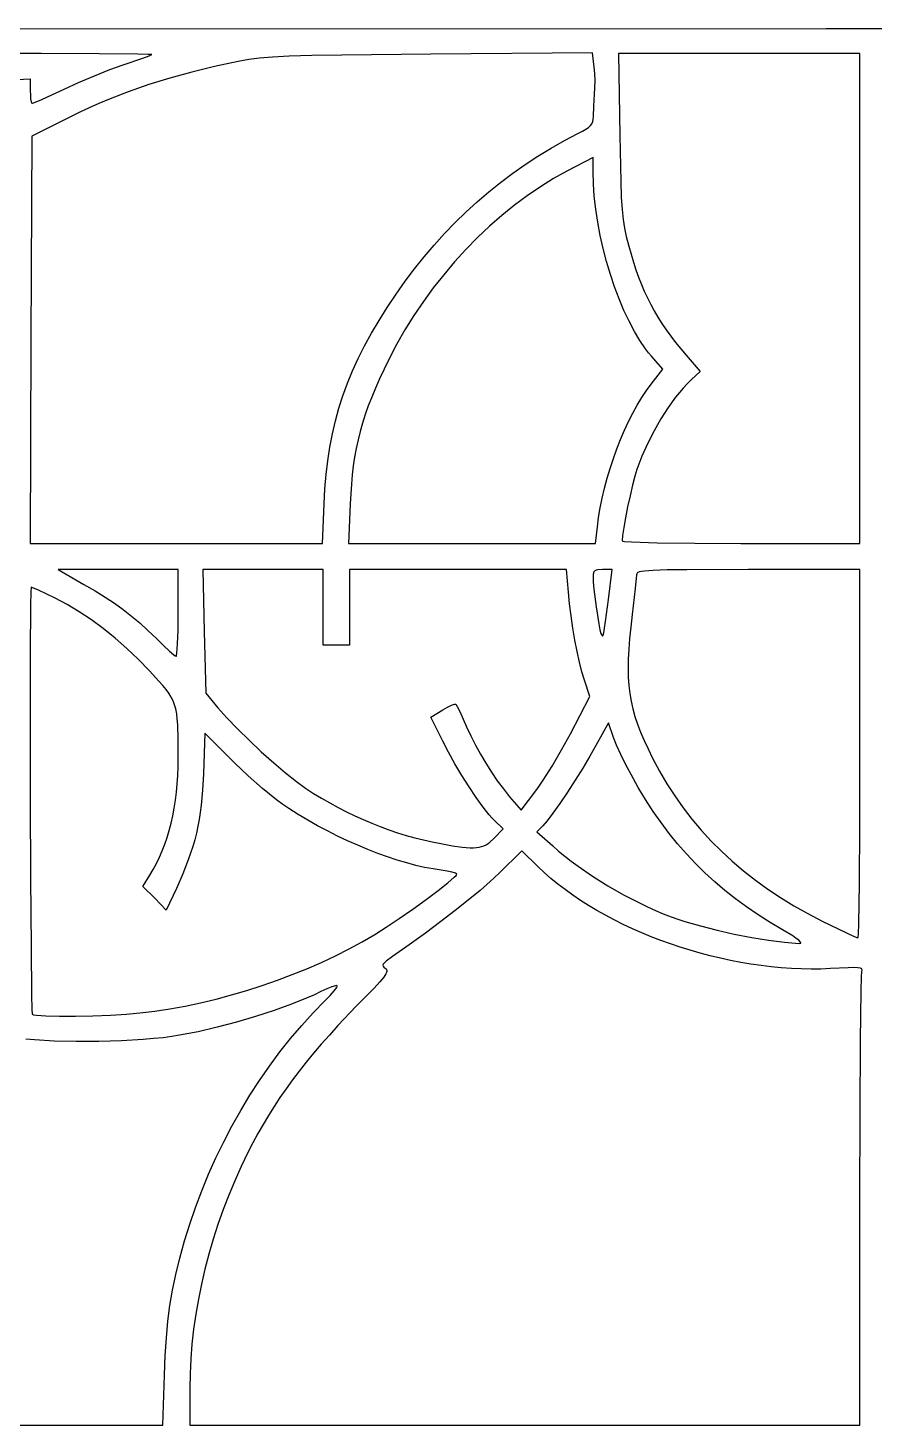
# Model space of a CAD drawing. Extents: x 0 to 2298, y -1775 to 396.
# Drawn here: x 584 to 1231, y -702 to 367 of the extents above; entities that cross this region are included whole.
import ezdxf

# ---------------------------------------------------------------- set-up
doc = ezdxf.new("R2010")
doc.units = 0

msp = doc.modelspace()

# ---------------------------------------------------------------- linework, layer by layer
at = {"layer": 'Layer 1'}
for p, q in [((116.301836, 366.11), (1193.981836, 366.331836)), ((1193.981836, 366.331836), (2271.441836, 366.775508)), ((593.888216, 347.180882), (539.7813, 347.257138)), ((638.054227, 346.979843), (593.888216, 347.180882)), ((667.745524, 346.695616), (638.054227, 346.979843)), ((656.4665, 338.605534), (671.606825, 343.735491)), ((675.74634, 346.535304), (667.745524, 346.695616)), ((671.606825, 343.735491), (676.431762, 345.499781)), ((678.4283, 346.369794), (675.74634, 346.535304)), ((676.431762, 345.499781), (678.4283, 346.369794)), ((752.538854, 342.521063), (744.535588, 341.045334)), ((760.812588, 343.658839), (752.538854, 342.521063)), ((770.708572, 344.515854), (760.812588, 343.658839)), ((783.578588, 345.1493), (770.708572, 344.515854)), ((800.774416, 345.616369), (783.578588, 345.1493)), ((823.647838, 345.974253), (800.774416, 345.616369)), ((891.834588, 346.591234), (823.647838, 345.974253)), ((1015.397588, 347.700414), (891.834588, 346.591234)), ((1016.728608, 336.830414), (1015.397588, 347.700414)), ((1127.6477, 347.257114), (1035.3639, 347.257114)), ((1035.3639, 347.257114), (1036.251244, 284.477514)), ((1219.9315, 347.257114), (1127.6477, 347.257114)), ((1219.9315, 159.806114), (1219.9315, 347.257114)), ((634.53283, 330.20351), (646.404524, 334.914054)), ((646.404524, 334.914054), (656.46688, 338.60552)), ((656.46688, 338.60552), (656.4665, 338.605534)), ((709.090343, 332.99338), (692.306206, 328.391582)), ((726.488005, 337.205232), (709.090343, 332.99338)), ((744.535588, 341.045334), (726.488005, 337.205232)), ((1017.137618, 331.953511), (1016.728608, 336.830414)), ((1017.338657, 326.431889), (1017.137618, 331.953511)), ((556.197, 326.40459), (585.4794, 327.73561)), ((585.4794, 327.73561), (585.4794, 318.86217)), ((611.43418, 319.97132), (622.369986, 325.035421)), ((622.369986, 325.035421), (634.53283, 330.20351)), ((676.0992, 323.381641), (660.432931, 317.945363)), ((692.306206, 328.391582), (676.0992, 323.381641)), ((1016.950444, 316.199714), (1017.29013, 320.951855)), ((1017.29013, 320.951855), (1017.338657, 326.431889)), ((585.4794, 318.86217), (585.559122, 315.46877)), ((585.559122, 315.46877), (585.784424, 312.512111)), ((585.784424, 312.512111), (586.134509, 310.345744)), ((586.134509, 310.345744), (586.349846, 309.669405)), ((588.817337, 309.801553), (594.269644, 311.985247)), ((594.269644, 311.985247), (602.09282, 315.499953)), ((602.09282, 315.499953), (611.43418, 319.97132)), ((645.271002, 312.064549), (637.867792, 308.951756)), ((660.432931, 317.945363), (645.271002, 312.064549)), ((1016.340395, 306.993505), (1016.950444, 316.199714)), ((586.349846, 309.669405), (586.58858, 309.32322)), ((586.58858, 309.32322), (587.246722, 309.325819)), ((587.246722, 309.325819), (588.817337, 309.801553)), ((623.394135, 302.370023), (616.314588, 298.896534)), ((630.577019, 305.721005), (623.394135, 302.370023)), ((637.867792, 308.951756), (630.577019, 305.721005)), ((1016.0631, 299.118314), (1016.340395, 306.993505)), ((616.314588, 298.896534), (586.588588, 284.033534)), ((1007.731707, 287.793437), (1010.416711, 289.322893)), ((1010.416711, 289.322893), (1012.4518, 290.717166)), ((1012.4518, 290.717166), (1013.927962, 292.075043)), ((1013.927962, 292.075043), (1014.936186, 293.49531)), ((1014.936186, 293.49531), (1015.567458, 295.076754)), ((1015.567458, 295.076754), (1015.912767, 296.918159)), ((1015.912767, 296.918159), (1016.0631, 299.118314)), ((586.588588, 284.033534), (585.92308, 128.082534)), ((983.698517, 274.771441), (993.892001, 280.55297)), ((993.892001, 280.55297), (1004.3058, 286.030014)), ((1004.3058, 286.030014), (1007.731707, 287.793437)), ((1036.251244, 284.477514), (1037.013806, 249.37198)), ((963.980294, 262.304028), (973.727298, 268.687702)), ((973.727298, 268.687702), (983.698517, 274.771441)), ((1015.84204, 267.618334), (995.87684, 257.192034)), ((1015.84204, 256.970234), (1015.84204, 267.618334)), ((954.459454, 255.622694), (963.980294, 262.304028)), ((995.87684, 257.192034), (985.651366, 251.492914)), ((1016.079582, 247.64031), (1015.84204, 256.970234)), ((936.10407, 241.376143), (945.16673, 248.645974)), ((945.16673, 248.645974), (954.459454, 255.622694)), ((985.651366, 251.492914), (975.538974, 245.228046)), ((1016.775309, 238.005263), (1016.079582, 247.64031)), ((1037.013806, 249.37198), (1037.452279, 237.34084)), ((927.273425, 233.815476), (936.10407, 241.376143)), ((965.56436, 238.424403), (955.752223, 231.108953)), ((975.538974, 245.228046), (965.56436, 238.424403)), ((1017.903876, 228.144707), (1016.775309, 238.005263)), ((1037.452279, 237.34084), (1038.025934, 227.909339)), ((910.31598, 217.830734), (918.676745, 225.966248)), ((918.676745, 225.966248), (927.273425, 233.815476)), ((955.752223, 231.108953), (946.127261, 223.308668)), ((1019.439935, 218.138256), (1017.903876, 228.144707)), ((1038.025934, 227.909339), (1038.80756, 220.266391)), ((902.193079, 209.411207), (910.31598, 217.830734)), ((936.714171, 215.050518), (927.537652, 206.361475)), ((946.127261, 223.308668), (936.714171, 215.050518)), ((1021.358142, 208.065522), (1019.439935, 218.138256)), ((1038.80756, 220.266391), (1039.869947, 213.600911)), ((894.309994, 200.709944), (902.193079, 209.411207)), ((927.537652, 206.361475), (918.622402, 197.268509)), ((1023.633148, 198.006119), (1021.358142, 208.065522)), ((1039.869947, 213.600911), (1041.285885, 207.101814)), ((1041.285885, 207.101814), (1043.128164, 199.958014)), ((886.668673, 191.729218), (894.309994, 200.709944)), ((918.622402, 197.268509), (909.993119, 187.79859)), ((1026.239609, 188.03966), (1023.633148, 198.006119)), ((1043.128164, 199.958014), (1046.744264, 187.529571)), ((872.119126, 172.938478), (879.271067, 182.471304)), ((879.271067, 182.471304), (886.668673, 191.729218)), ((909.993119, 187.79859), (901.674501, 177.97869)), ((1029.152177, 178.245759), (1026.239609, 188.03966)), ((1046.744264, 187.529571), (1048.664424, 181.689534)), ((865.2148, 163.133014), (872.119126, 172.938478)), ((901.674501, 177.97869), (893.691246, 167.835779)), ((1032.345507, 168.704029), (1029.152177, 178.245759)), ((1048.664424, 181.689534), (1050.677521, 176.065592)), ((1050.677521, 176.065592), (1052.797204, 170.632723)), ((858.44555, 152.943131), (865.2148, 163.133014)), ((893.691246, 167.835779), (886.068051, 157.396828)), ((1035.794252, 159.494084), (1032.345507, 168.704029)), ((1052.797204, 170.632723), (1055.03712, 165.365906)), ((1055.03712, 165.365906), (1057.410917, 160.240118)), ((852.187131, 142.975513), (858.44555, 152.943131)), ((886.068051, 157.396828), (878.829615, 146.688807)), ((1039.473065, 150.695536), (1035.794252, 159.494084)), ((1043.356601, 142.388), (1039.473065, 150.695536)), ((1057.410917, 160.240118), (1059.932243, 155.230339)), ((1059.932243, 155.230339), (1062.614746, 150.311546)), ((1062.614746, 150.311546), (1065.472075, 145.458719)), ((1219.931544, 159.805254), (1219.9315, 159.806114)), ((1219.931544, -27.645746), (1219.931544, 159.805254)), ((846.425244, 133.187264), (852.187131, 142.975513)), ((878.829615, 146.688807), (872.000636, 135.738687)), ((1047.419513, 134.651088), (1043.356601, 142.388)), ((1065.472075, 145.458719), (1068.517877, 140.646835)), ((1068.517877, 140.646835), (1071.7658, 135.850873)), ((841.145592, 123.535492), (846.425244, 133.187264)), ((872.000636, 135.738687), (865.605812, 124.573439)), ((1051.636454, 127.564414), (1047.419513, 134.651088)), ((1071.7658, 135.850873), (1075.229492, 131.045812)), ((1075.229492, 131.045812), (1078.922602, 126.206629)), ((585.92308, 128.082534), (585.479408, -27.646466)), ((836.333876, 113.977302), (841.145592, 123.535492)), ((865.605812, 124.573439), (859.66984, 113.220034)), ((1055.982078, 121.207592), (1051.636454, 127.564414)), ((1058.195226, 118.327754), (1055.982078, 121.207592)), ((1060.43104, 115.660234), (1058.195226, 118.327754)), ((1078.922602, 126.206629), (1087.051664, 116.325814)), ((831.975798, 104.469801), (836.333876, 113.977302)), ((859.66984, 113.220034), (852.542507, 98.273408)), ((1069.30448, 105.677614), (1060.43104, 115.660234)), ((1087.051664, 116.325814), (1097.699764, 103.903014)), ((828.057059, 94.970095), (831.975798, 104.469801)), ((852.542507, 98.273408), (849.419153, 91.194427)), ((1060.2092, 94.142114), (1069.30448, 105.677614)), ((1090.822844, 97.469774), (1087.832065, 94.513828)), ((1097.699764, 103.903014), (1090.822844, 97.469774)), ((824.563362, 85.435289), (828.057059, 94.970095)), ((849.419153, 91.194427), (846.574609, 84.322442)), ((1053.077498, 84.011432), (1056.614102, 89.314319)), ((1056.614102, 89.314319), (1060.2092, 94.142114)), ((1081.899904, 87.88053), (1078.975419, 84.232424)), ((1084.854935, 91.312539), (1081.899904, 87.88053)), ((1087.832065, 94.513828), (1084.854935, 91.312539)), ((818.793901, 66.088805), (821.480409, 75.82249)), ((821.480409, 75.82249), (824.563362, 85.435289)), ((843.997826, 77.615535), (841.677757, 71.031787)), ((846.574609, 84.322442), (843.997826, 77.615535)), ((1046.247361, 72.159755), (1049.616285, 78.278295)), ((1049.616285, 78.278295), (1053.077498, 84.011432)), ((1073.251884, 76.346415), (1067.751919, 67.771499)), ((1078.975419, 84.232424), (1073.251884, 76.346415)), ((816.489539, 56.191339), (818.793901, 66.088805)), ((839.603353, 64.52928), (837.763565, 58.066096)), ((841.677757, 71.031787), (839.603353, 64.52928)), ((1039.85397, 58.945839), (1042.987624, 65.700654)), ((1042.987624, 65.700654), (1046.247361, 72.159755)), ((1067.751919, 67.771499), (1062.543114, 58.624661)), ((814.553027, 46.087198), (816.489539, 56.191339)), ((837.763565, 58.066096), (836.147345, 51.600317)), ((1036.863298, 51.940152), (1039.85397, 58.945839)), ((1062.543114, 58.624661), (1057.693056, 49.022886)), ((812.970065, 35.733489), (814.553027, 46.087198)), ((834.743645, 45.090023), (833.541415, 38.493297)), ((836.147345, 51.600317), (834.743645, 45.090023)), ((1031.378488, 37.355544), (1034.032505, 44.728439)), ((1034.032505, 44.728439), (1036.863298, 51.940152)), ((1057.693056, 49.022886), (1053.269337, 39.083162)), ((811.726355, 25.087318), (812.970065, 35.733489)), ((833.541415, 38.493297), (832.529609, 31.76822)), ((1028.918145, 29.866311), (1031.378488, 37.355544)), ((1053.269337, 39.083162), (1049.339544, 28.922474)), ((810.807599, 14.105791), (811.726355, 25.087318)), ((831.697176, 24.872873), (831.03307, 17.765339)), ((832.529609, 31.76822), (831.697176, 24.872873)), ((1024.646071, 14.718211), (1026.668374, 22.305585)), ((1026.668374, 22.305585), (1028.918145, 29.866311)), ((1047.770663, 23.766078), (1045.980815, 16.870529)), ((1049.339544, 28.922474), (1047.770663, 23.766078)), ((810.1995, 2.746014), (810.807599, 14.105791)), ((831.03307, 17.765339), (830.52624, 10.403699)), ((1022.868135, 7.149032), (1024.646071, 14.718211)), ((1045.980815, 16.870529), (1044.10258, 8.867537)), ((808.868408, -27.646466), (810.199428, 2.745034)), ((810.199428, 2.745034), (810.1995, 2.746014)), ((830.16564, 2.746034), (828.83462, -27.645466)), ((830.52624, 10.403699), (830.16564, 2.746034)), ((1021.351463, -0.357107), (1022.868135, 7.149032)), ((1042.26854, 0.388811), (1040.611276, -7.933937)), ((1044.10258, 8.867537), (1042.26854, 0.388811)), ((1019.1695, -15.000886), (1020.112952, -7.755361)), ((1020.112952, -7.755361), (1021.351463, -0.357107)), ((1040.611276, -7.933937), (1039.263368, -15.468999)), ((1017.83882, -27.645466), (1019.16984, -15.000766)), ((1019.16984, -15.000766), (1019.1695, -15.000886)), ((1039.263368, -15.468999), (1038.357397, -21.584666)), ((585.479408, -27.646466), (697.063408, -27.646466)), ((697.063408, -27.646466), (808.868408, -27.646466)), ((828.83462, -27.645466), (923.33672, -27.645466)), ((923.33672, -27.645466), (1017.83882, -27.645466)), ((1038.357397, -21.584666), (1038.025944, -25.649226)), ((1038.025944, -25.649226), (1038.499025, -25.854435)), ((1038.499025, -25.854435), (1039.886855, -26.05347)), ((1039.886855, -26.05347), (1045.218289, -26.429118)), ((1045.218289, -26.429118), (1064.784932, -27.063429)), ((1064.784932, -27.063429), (1093.71028, -27.489768)), ((1093.71028, -27.489768), (1128.978744, -27.645746)), ((1128.978744, -27.645746), (1219.931544, -27.645746)), ((652.7037, -47.610656), (606.7836, -47.610656)), ((606.7836, -47.610656), (626.527, -58.924256)), ((698.6238, -47.610656), (652.7037, -47.610656)), ((698.6238, -80.886056), (698.6238, -47.610656)), ((763.62599, -47.611126), (717.48409, -47.611126)), ((717.48409, -47.611126), (718.59327, -94.862226)), ((809.54609, -47.611126), (763.62599, -47.611126)), ((809.54609, -76.449826), (809.54609, -47.611126)), ((912.47803, -47.611126), (829.51133, -47.611126)), ((829.51133, -47.611126), (829.51133, -76.449826)), ((995.44473, -47.611126), (912.47803, -47.611126)), ((996.99758, -64.914326), (995.44473, -47.611126)), ((1015.901282, -51.368464), (1015.84149, -52.934746)), ((1015.84149, -52.934746), (1016.035163, -56.868435)), ((1016.111853, -50.137535), (1015.901282, -51.368464)), ((1016.519996, -49.202965), (1016.111853, -50.137535)), ((1017.172506, -48.525759), (1016.519996, -49.202965)), ((1018.116176, -48.066923), (1017.172506, -48.525759)), ((1019.397799, -47.787462), (1018.116176, -48.066923)), ((1023.16208, -47.610686), (1019.397799, -47.787462)), ((1030.48267, -47.610686), (1023.16208, -47.610686)), ((1027.5988, -70.459786), (1030.48267, -47.610686)), ((1049.1295, -51.604126), (1048.131239, -62.058159)), ((1049.21128, -50.937805), (1049.1295, -51.604126)), ((1049.523779, -50.349799), (1049.21128, -50.937805)), ((1050.167732, -49.835232), (1049.523779, -50.349799)), ((1051.243875, -49.389231), (1050.167732, -49.835232)), ((1052.852945, -49.006921), (1051.243875, -49.389231)), ((1055.095677, -48.683428), (1052.852945, -49.006921)), ((1061.885075, -48.193396), (1055.095677, -48.683428)), ((1072.417957, -47.880139), (1061.885075, -48.193396)), ((1087.500212, -47.704663), (1072.417957, -47.880139)), ((1134.5364, -47.611076), (1087.500212, -47.704663)), ((1219.9433, -47.611076), (1134.5364, -47.611076)), ((1219.9433, -188.477076), (1219.9433, -47.611076)), ((586.1486, -60.921914), (585.92216, -64.577004)), ((591.860895, -63.417568), (586.1486, -60.921914)), ((604.561, -69.573514), (591.860895, -63.417568)), ((626.527, -58.924256), (635.060756, -63.873107)), ((635.060756, -63.873107), (642.804219, -68.650381)), ((1016.035163, -56.868435), (1016.558991, -62.442498)), ((1016.558991, -62.442498), (1018.253956, -76.088881)), ((1048.131239, -62.058159), (1045.80196, -81.995626)), ((585.92216, -64.577004), (585.740889, -74.907963)), ((613.745977, -74.404068), (604.561, -69.573514)), ((622.969944, -79.892339), (613.745977, -74.404068)), ((642.804219, -68.650381), (649.923766, -73.375661)), ((649.923766, -73.375661), (656.585775, -78.168531)), ((997.894883, -73.807686), (996.99758, -64.914326)), ((999.059955, -83.028609), (997.894883, -73.807686)), ((1025.449762, -87.305511), (1027.5988, -70.459846)), ((1027.5988, -70.459846), (1027.5988, -70.459786)), ((585.740889, -74.907963), (585.507354, -111.791617)), ((632.188708, -86.009729), (622.969944, -79.892339)), ((656.585775, -78.168531), (662.956625, -83.148572)), ((662.956625, -83.148572), (669.202694, -88.435369)), ((698.5058, -93.849508), (698.62365, -80.885956)), ((698.62365, -80.885956), (698.6238, -80.886056)), ((809.54609, -105.288526), (809.54609, -76.449826)), ((829.51133, -76.449826), (829.51133, -105.288526)), ((1000.448599, -92.343125), (999.059955, -83.028609)), ((1018.253956, -76.088881), (1020.240081, -89.028172)), ((1045.80196, -81.995626), (1044.704154, -91.54443)), ((641.358075, -92.727639), (632.188708, -86.009729)), ((650.433852, -100.017471), (641.358075, -92.727639)), ((669.202694, -88.435369), (675.490359, -94.148502)), ((675.490359, -94.148502), (681.986, -100.407556)), ((698.179979, -104.400595), (698.5058, -93.849508)), ((718.59327, -94.862226), (719.70245, -142.113326)), ((1002.016621, -101.517264), (1000.448599, -92.343125)), ((1020.240081, -89.028172), (1021.127858, -93.718369)), ((1021.127858, -93.718369), (1021.83106, -96.414646)), ((1023.50003, -97.756062), (1024.049421, -95.915517)), ((1024.049421, -95.915517), (1024.682001, -92.515189)), ((1024.682001, -92.515189), (1025.449762, -87.305511)), ((1044.704154, -91.54443), (1043.830567, -100.362087)), ((659.371844, -107.850627), (650.433852, -100.017471)), ((681.986, -100.407556), (687.275407, -105.610305)), ((687.275407, -105.610305), (691.857709, -109.918777)), ((697.687781, -111.457762), (698.179979, -104.400595)), ((819.52871, -105.288526), (809.54609, -105.288526)), ((829.51133, -105.288526), (819.52871, -105.288526)), ((1003.719826, -110.317054), (1002.016621, -101.517264)), ((1021.83106, -96.414646), (1022.442843, -97.756061)), ((1022.442843, -97.756061), (1022.718188, -98.138208)), ((1022.718188, -98.138208), (1022.981835, -98.286388)), ((1022.981835, -98.286388), (1023.240283, -98.169404)), ((1023.240283, -98.169404), (1023.50003, -97.756062)), ((1043.830567, -100.362087), (1043.192247, -108.528533)), ((585.507354, -111.791617), (585.434997, -163.961139)), ((668.127858, -116.198507), (659.371844, -107.850627)), ((676.6577, -125.032514), (668.127858, -116.198507)), ((691.857709, -109.918777), (695.275356, -112.854639)), ((695.275356, -112.854639), (696.404451, -113.658361)), ((696.404451, -113.658361), (697.0708, -113.939556)), ((697.0708, -113.939556), (697.234469, -113.807191)), ((697.234469, -113.807191), (697.392289, -113.338171)), ((697.392289, -113.338171), (697.687781, -111.457762)), ((1005.514017, -118.508524), (1003.719826, -110.317054)), ((1042.800243, -116.12371), (1042.665603, -123.227556)), ((1043.192247, -108.528533), (1042.800243, -116.12371)), ((683.90681, -132.878224), (676.6577, -125.032514)), ((1007.355, -125.857705), (1005.514017, -118.508524)), ((1009.19858, -132.130626), (1007.355, -125.857705)), ((1042.665603, -123.227556), (1042.799376, -129.920011)), ((686.839697, -136.21811), (683.90681, -132.878224)), ((689.354366, -139.299333), (686.839697, -136.21811)), ((1013.41346, -144.553426), (1009.19858, -132.130626)), ((1042.799376, -129.920011), (1043.21261, -136.281013)), ((1043.21261, -136.281013), (1043.916354, -142.390501)), ((691.482987, -142.219378), (689.354366, -139.299333)), ((693.257732, -145.075732), (691.482987, -142.219378)), ((694.710771, -147.965882), (693.257732, -145.075732)), ((695.874275, -150.987314), (694.710771, -147.965882)), ((719.70245, -142.113326), (729.01956, -153.426926)), ((998.55046, -173.170226), (1013.41346, -144.553426)), ((1043.916354, -142.390501), (1044.921655, -148.328415)), ((1044.921655, -148.328415), (1046.239563, -154.174694)), ((696.780414, -154.237515), (695.874275, -150.987314)), ((697.461358, -157.813971), (696.780414, -154.237515)), ((697.949279, -161.814169), (697.461358, -157.813971)), ((729.01956, -153.426926), (735.792491, -161.01702)), ((891.84739, -160.525546), (900.94267, -154.979646)), ((900.94267, -154.979646), (904.467782, -152.882604)), ((904.467782, -152.882604), (907.51456, -151.347082)), ((907.51456, -151.347082), (909.771048, -150.518662)), ((909.771048, -150.518662), (910.505447, -150.41511)), ((910.505447, -150.41511), (910.92529, -150.542926)), ((910.92529, -150.542926), (911.958214, -152.279486)), ((911.958214, -152.279486), (913.864617, -156.116555)), ((913.864617, -156.116555), (919.13322, -167.846126)), ((1046.239563, -154.174694), (1047.881126, -160.009278)), ((1047.881126, -160.009278), (1049.857392, -165.912104)), ((585.434997, -163.961139), (585.51082, -223.804789)), ((698.276347, -166.335595), (697.949279, -161.814169)), ((698.576606, -177.332079), (698.276347, -166.335595)), ((735.792491, -161.01702), (743.854841, -169.392198)), ((743.854841, -169.392198), (752.790669, -178.172915)), ((900.94267, -178.937946), (891.84739, -160.525546)), ((919.13322, -167.846126), (922.318215, -174.801902)), ((1027.60805, -164.740666), (1018.0691, -182.265666)), ((1031.6011, -176.054266), (1027.60805, -164.740666)), ((1049.857392, -165.912104), (1052.17941, -171.963113)), ((698.6195, -191.583314), (698.576606, -177.332079)), ((719.0284, -172.727234), (717.91922, -203.784234)), ((741.6557, -195.354534), (719.0284, -172.727234)), ((752.790669, -178.172915), (762.184035, -186.979626)), ((905.241611, -187.345185), (900.94267, -178.937946)), ((922.318215, -174.801902), (925.854162, -181.814868)), ((991.742852, -185.489076), (998.55046, -173.170226)), ((1033.774438, -181.801201), (1031.6011, -176.054266)), ((1052.17941, -171.963113), (1054.858229, -178.242244)), ((1054.858229, -178.242244), (1057.904896, -184.829435)), ((698.533766, -198.404937), (698.6195, -191.583314)), ((762.184035, -186.979626), (771.618997, -195.432787)), ((910.169663, -196.199558), (905.241611, -187.345185)), ((925.854162, -181.814868), (929.696866, -188.817436)), ((929.696866, -188.817436), (933.802132, -195.742014)), ((984.519314, -197.849502), (991.742852, -185.489076)), ((1013.422241, -190.410346), (1008.013686, -199.381707)), ((1018.0691, -182.265666), (1013.422241, -190.410346)), ((1037.008402, -189.087125), (1033.774438, -181.801201)), ((1040.866265, -196.95537), (1037.008402, -189.087125)), ((1057.904896, -184.829435), (1061.33046, -191.804626)), ((1061.33046, -191.804626), (1066.62641, -201.759184)), ((1219.82526, -243.149381), (1219.94311, -188.477126)), ((1219.94311, -188.477126), (1219.9433, -188.477076)), ((698.27678, -205.061158), (698.533766, -198.404937)), ((746.795606, -200.372719), (741.6557, -195.354534)), ((752.161689, -205.3857), (746.795606, -200.372719)), ((771.618997, -195.432787), (780.679616, -203.152854)), ((915.503258, -205.157915), (910.169663, -196.199558)), ((933.802132, -195.742014), (938.125766, -202.521012)), ((938.125766, -202.521012), (942.623572, -209.08684)), ((977.711724, -208.795715), (984.519314, -197.849502)), ((1008.013686, -199.381707), (1002.163191, -208.696216)), ((1044.9113, -204.449266), (1040.866265, -196.95537)), ((1066.62641, -201.759184), (1072.284036, -211.410237)), ((697.250355, -217.881289), (697.848868, -211.55295)), ((697.848868, -211.55295), (698.27678, -205.061158)), ((717.91922, -203.784234), (717.296606, -216.284619)), ((763.146037, -215.042502), (752.161689, -205.3857)), ((780.679616, -203.152854), (788.949951, -209.760282)), ((788.949951, -209.760282), (796.01406, -214.875526)), ((921.018826, -213.877104), (915.503258, -205.157915)), ((942.623572, -209.08684), (947.251355, -215.371908)), ((972.15196, -216.871926), (974.723871, -213.283557)), ((974.723871, -213.283557), (977.711724, -208.795715)), ((1002.163191, -208.696216), (996.190512, -217.870341)), ((1050.393875, -214.19272), (1044.9113, -204.449266)), ((1072.284036, -211.410237), (1078.306262, -220.761034)), ((585.51082, -223.804789), (585.721825, -283.71083)), ((695.542824, -230.051508), (696.481565, -224.04715)), ((696.481565, -224.04715), (697.250355, -217.881289)), ((717.296606, -216.284619), (716.224256, -227.836128)), ((768.551127, -219.509549), (763.146037, -215.042502)), ((773.756042, -223.617844), (768.551127, -219.509549)), ((778.654196, -227.279002), (773.756042, -223.617844)), ((796.01406, -214.875526), (802.124902, -218.790213)), ((802.124902, -218.790213), (808.308209, -222.546644)), ((808.308209, -222.546644), (814.558457, -226.142545)), ((926.4928, -222.013972), (921.018826, -213.877104)), ((931.701611, -229.22537), (926.4928, -222.013972)), ((947.251355, -215.371908), (951.96492, -221.308626)), ((951.96492, -221.308626), (960.83836, -231.734926)), ((960.83836, -231.734926), (972.15196, -216.871926)), ((996.190512, -217.870341), (990.415408, -226.420551)), ((1056.037637, -223.551761), (1050.393875, -214.19272)), ((1061.858182, -232.54231), (1056.037637, -223.551761)), ((1078.306262, -220.761034), (1084.696012, -229.814824)), ((694.434456, -235.895337), (695.542824, -230.051508)), ((715.502369, -233.336481), (714.647576, -238.696127)), ((716.224256, -227.836128), (715.502369, -233.336481)), ((783.139, -230.404634), (778.654196, -227.279002)), ((790.313211, -234.915109), (783.139, -230.404634)), ((797.669721, -239.285854), (790.313211, -234.915109)), ((814.558457, -226.142545), (820.870122, -229.575642)), ((820.870122, -229.575642), (827.237682, -232.84366)), ((827.237682, -232.84366), (833.655611, -235.944326)), ((936.421691, -235.168145), (931.701611, -229.22537)), ((985.157633, -233.863313), (980.736945, -239.715095)), ((990.415408, -226.420551), (985.157633, -233.863313)), ((1067.871108, -241.180289), (1061.858182, -232.54231)), ((1084.696012, -229.814824), (1091.456211, -238.574858)), ((691.710143, -247.105312), (693.156787, -241.579614)), ((693.156787, -241.579614), (694.434456, -235.895337)), ((713.653053, -243.947238), (712.511975, -249.121984)), ((714.647576, -238.696127), (713.653053, -243.947238)), ((805.17246, -243.501923), (797.669721, -239.285854)), ((812.785358, -247.548367), (805.17246, -243.501923)), ((833.655611, -235.944326), (840.118386, -238.875364)), ((840.118386, -238.875364), (846.620485, -241.634501)), ((846.620485, -241.634501), (853.156383, -244.219462)), ((853.156383, -244.219462), (859.720556, -246.627973)), ((938.528591, -237.556564), (936.421691, -235.168145)), ((940.42947, -239.499146), (938.528591, -237.556564)), ((947.08455, -245.932386), (940.42947, -239.499146)), ((977.4731, -243.492366), (972.81454, -248.150926)), ((980.736945, -239.715095), (977.4731, -243.492366)), ((1074.092012, -249.481621), (1067.871108, -241.180289)), ((1091.456211, -238.574858), (1098.589783, -247.044385)), ((1219.499439, -287.942964), (1219.82526, -243.149381)), ((688.311225, -257.684875), (690.094847, -252.473408)), ((690.094847, -252.473408), (691.710143, -247.105312)), ((711.217519, -254.252536), (709.762861, -259.371066)), ((712.511975, -249.121984), (711.217519, -254.252536)), ((820.472345, -251.410237), (812.785358, -247.548367)), ((828.197351, -255.072586), (820.472345, -251.410237)), ((835.924305, -258.520466), (828.197351, -255.072586)), ((859.720556, -246.627973), (866.307481, -248.85776)), ((866.307481, -248.85776), (872.911635, -250.906548)), ((872.911635, -250.906548), (879.527493, -252.772063)), ((879.527493, -252.772063), (886.149533, -254.45203)), ((886.149533, -254.45203), (892.772229, -255.944176)), ((892.772229, -255.944176), (899.39006, -257.246226)), ((935.555293, -257.170185), (937.040665, -256.045191)), ((937.040665, -256.045191), (939.98606, -253.253176)), ((939.9858, -253.252976), (947.08455, -245.932386)), ((939.98606, -253.253176), (939.9858, -253.252976)), ((972.81454, -248.150926), (985.01554, -259.020926)), ((1080.53649, -257.462228), (1074.092012, -249.481621)), ((1098.589783, -247.044385), (1106.099654, -255.226653)), ((1106.099654, -255.226653), (1113.988747, -263.124914)), ((684.240303, -267.641825), (686.359602, -262.740689)), ((686.359602, -262.740689), (688.311225, -257.684875)), ((709.762861, -259.371066), (706.345642, -269.70074)), ((843.617137, -261.738929), (835.924305, -258.520466)), ((851.239778, -264.713026), (843.617137, -261.738929)), ((858.756157, -267.42781), (851.239778, -264.713026)), ((899.39006, -257.246226), (908.449802, -258.821608)), ((908.449802, -258.821608), (915.840579, -259.866663)), ((915.840579, -259.866663), (921.827552, -260.350196)), ((921.827552, -260.350196), (924.377476, -260.371643)), ((924.377476, -260.371643), (926.675885, -260.241011)), ((926.675885, -260.241011), (928.755924, -259.954401)), ((928.755924, -259.954401), (930.65074, -259.507912)), ((930.65074, -259.507912), (932.393476, -258.897647)), ((932.393476, -258.897647), (934.017279, -258.119704)), ((934.017279, -258.119704), (935.555293, -257.170185)), ((961.27102, -262.793314), (943.74602, -280.096514)), ((973.69382, -274.772414), (961.27102, -262.793314)), ((985.01554, -259.020926), (989.451338, -262.899474)), ((989.451338, -262.899474), (994.172773, -266.787773)), ((994.172773, -266.787773), (999.153522, -270.669575)), ((1087.220142, -265.138031), (1080.53649, -257.462228)), ((1094.158562, -272.524954), (1087.220142, -265.138031)), ((1113.988747, -263.124914), (1122.259988, -270.742415)), ((676.8796, -281.426914), (679.499977, -276.983962)), ((679.499977, -276.983962), (681.953653, -272.389258)), ((681.953653, -272.389258), (684.240303, -267.641825)), ((706.345642, -269.70074), (702.205726, -280.368374)), ((866.130204, -269.868332), (858.756157, -267.42781)), ((873.325848, -272.019644), (866.130204, -269.868332)), ((880.30702, -273.866798), (873.325848, -272.019644)), ((887.03765, -275.394847), (880.30702, -273.866798)), ((893.481666, -276.588842), (887.03765, -275.394847)), ((899.603, -277.433834), (893.481666, -276.588842)), ((904.282329, -278.17213), (899.603, -277.433834)), ((978.524657, -279.34192), (973.69382, -274.772414)), ((999.153522, -270.669575), (1004.367265, -274.528632)), ((1004.367265, -274.528632), (1015.388445, -282.11352)), ((1101.36735, -279.638917), (1094.158562, -272.524954)), ((1122.259988, -270.742415), (1130.916301, -278.082406)), ((585.721825, -283.71083), (586.055012, -336.067523)), ((671.55554, -290.078514), (676.8796, -281.426914)), ((702.205726, -280.368374), (697.28852, -291.631334)), ((897.345148, -293.126597), (904.771031, -287.281302)), ((908.08819, -279.014414), (904.282329, -278.17213)), ((904.771031, -287.281302), (909.758449, -282.980187)), ((910.646231, -279.898293), (908.08819, -279.014414)), ((909.758449, -282.980187), (911.111077, -281.57686)), ((911.340334, -280.336333), (910.646231, -279.898293)), ((911.111077, -281.57686), (911.5821, -280.761374)), ((911.5821, -280.761374), (911.340334, -280.336333)), ((937.282007, -286.170993), (929.468781, -293.004575)), ((943.74602, -280.096514), (937.282007, -286.170993)), ((983.609244, -283.813857), (978.524657, -279.34192)), ((988.936169, -288.184247), (983.609244, -283.813857)), ((994.494017, -292.449107), (988.936169, -288.184247)), ((1015.388445, -282.11352), (1027.02574, -289.412451)), ((1108.862102, -286.495843), (1101.36735, -279.638917)), ((1116.658415, -293.111655), (1108.862102, -286.495843)), ((1130.916301, -278.082406), (1139.96061, -285.148138)), ((1139.96061, -285.148138), (1149.39584, -291.942859)), ((1219.007241, -318.220128), (1219.499439, -287.942964)), ((680.65082, -298.951954), (671.55554, -290.078514)), ((689.52426, -308.047234), (680.65082, -298.951954)), ((697.28852, -291.631334), (689.52426, -308.047234)), ((888.2061, -299.977949), (897.345148, -293.126597)), ((929.468781, -293.004575), (920.454521, -300.482873)), ((1000.271373, -296.604458), (994.494017, -292.449107)), ((1006.256824, -300.646318), (1000.271373, -296.604458)), ((1027.02574, -289.412451), (1039.068579, -296.295442)), ((1039.068579, -296.295442), (1051.30639, -302.632507)), ((1124.771886, -299.502274), (1116.658415, -293.111655)), ((1149.39584, -291.942859), (1159.224915, -298.469819)), ((1159.224915, -298.469819), (1169.450761, -304.732267)), ((867.689719, -314.546333), (878.07919, -307.297235)), ((878.07919, -307.297235), (888.2061, -299.977949)), ((910.387407, -308.491502), (899.415621, -316.916076)), ((920.454521, -300.482873), (910.387407, -308.491502)), ((1012.438956, -304.570707), (1006.256824, -300.646318)), ((1018.806353, -308.373643), (1012.438956, -304.570707)), ((1025.347602, -312.051148), (1018.806353, -308.373643)), ((1051.30639, -302.632507), (1057.432606, -305.555698)), ((1057.432606, -305.555698), (1063.528601, -308.293664)), ((1063.528601, -308.293664), (1069.568053, -310.830155)), ((1133.218113, -305.683622), (1124.771886, -299.502274)), ((1142.012693, -311.671622), (1133.218113, -305.683622)), ((1169.450761, -304.732267), (1180.076301, -310.733453)), ((857.762988, -321.18712), (867.689719, -314.546333)), ((899.415621, -316.916076), (887.68734, -325.642209)), ((1032.051289, -315.599238), (1025.347602, -312.051148)), ((1038.905999, -319.013935), (1032.051289, -315.599238)), ((1045.900319, -322.291257), (1038.905999, -319.013935)), ((1069.568053, -310.830155), (1075.52464, -313.148926)), ((1075.52464, -313.148926), (1080.598324, -314.969595)), ((1080.598324, -314.969595), (1086.051881, -316.764593)), ((1086.051881, -316.764593), (1097.891942, -320.237283)), ((1097.891942, -320.237283), (1110.63148, -323.486405)), ((1151.171223, -317.482196), (1142.012693, -311.671622)), ((1160.7093, -323.131266), (1151.171223, -317.482196)), ((1180.076301, -310.733453), (1191.10446, -316.476626)), ((1191.10446, -316.476626), (1209.572297, -325.571907)), ((1218.711749, -326.465757), (1219.007241, -318.220128)), ((839.334242, -332.330878), (849.0243, -326.681474)), ((849.0243, -326.681474), (857.762988, -321.18712)), ((887.68734, -325.642209), (875.350747, -334.555517)), ((1053.022834, -325.427224), (1045.900319, -322.291257)), ((1060.26213, -328.417854), (1053.022834, -325.427224)), ((1067.606792, -331.259168), (1060.26213, -328.417854)), ((1075.045407, -333.947184), (1067.606792, -331.259168)), ((1110.63148, -323.486405), (1123.857152, -326.431369)), ((1123.857152, -326.431369), (1137.155618, -328.991583)), ((1137.155618, -328.991583), (1150.113532, -331.086458)), ((1150.113532, -331.086458), (1162.317554, -332.635402)), ((1160.70964, -323.131526), (1160.7093, -323.131266)), ((1168.550184, -327.880209), (1160.70964, -323.131526)), ((1171.261617, -329.706025), (1168.550184, -327.880209)), ((1173.187956, -331.17309), (1171.261617, -329.706025)), ((1174.3448, -332.286602), (1173.187956, -331.17309)), ((1209.572297, -325.571907), (1215.624243, -328.330997)), ((1215.624243, -328.330997), (1218.39026, -329.343126)), ((1218.39026, -329.343126), (1218.553929, -328.611706)), ((1218.553929, -328.611706), (1218.711749, -326.465757)), ((586.055012, -336.067523), (586.497385, -373.263131)), ((818.831015, -343.046066), (829.256814, -337.790183)), ((829.256814, -337.790183), (839.334242, -332.330878)), ((875.350747, -334.555517), (862.55402, -343.541614)), ((1082.566561, -336.477922), (1075.045407, -333.947184)), ((1090.158839, -338.8474), (1082.566561, -336.477922)), ((1097.810827, -341.051639), (1090.158839, -338.8474)), ((1105.51111, -343.086658), (1097.810827, -341.051639)), ((1162.317554, -332.635402), (1173.35434, -333.557826)), ((1173.35434, -333.557826), (1174.412393, -333.473771)), ((1174.747746, -333.051763), (1174.3448, -332.286602)), ((1174.412393, -333.473771), (1174.671382, -333.305336)), ((1174.671382, -333.305336), (1174.747746, -333.051763)), ((797.090288, -352.894271), (808.095841, -348.085203)), ((808.095841, -348.085203), (818.831015, -343.046066)), ((855.455269, -349.420272), (855.136379, -350.305016)), ((855.136379, -350.305016), (855.316621, -351.090974)), ((855.316621, -351.090974), (855.954399, -351.845737)), ((856.314883, -348.36915), (855.455269, -349.420272)), ((855.954399, -351.845737), (857.00812, -352.636894)), ((857.756817, -347.08406), (856.314883, -348.36915)), ((857.00812, -352.636894), (857.558377, -353.111925)), ((862.55402, -343.541614), (857.756817, -347.08406)), ((1113.248275, -344.948476), (1105.51111, -343.086658)), ((1121.010908, -346.633111), (1113.248275, -344.948476)), ((1128.787594, -348.136585), (1121.010908, -346.633111)), ((1136.566918, -349.454915), (1128.787594, -348.136585)), ((1144.337468, -350.584121), (1136.566918, -349.454915)), ((1152.087829, -351.520222), (1144.337468, -350.584121)), ((1159.806585, -352.259238), (1152.087829, -351.520222)), ((1167.482324, -352.797188), (1159.806585, -352.259238)), ((1210.875135, -352.175873), (1197.52682, -352.858714)), ((1215.234308, -352.098317), (1210.875135, -352.175873)), ((1218.296257, -352.220934), (1215.234308, -352.098317)), ((1220.245559, -352.561921), (1218.296257, -352.220934)), ((1220.860646, -352.819989), (1220.245559, -352.561921)), ((762.841325, -365.807834), (774.424033, -361.76891)), ((774.424033, -361.76891), (785.853353, -357.459948)), ((785.853353, -357.459948), (797.090288, -352.894271)), ((852.76204, -363.00729), (848.39811, -367.766795)), ((855.732563, -359.43062), (852.76204, -363.00729)), ((857.476055, -356.821016), (855.732563, -359.43062)), ((857.939658, -355.811435), (857.476055, -356.821016)), ((857.558377, -353.111925), (857.947457, -353.639923)), ((858.158894, -354.962707), (857.939658, -355.811435)), ((857.947457, -353.639923), (858.154562, -354.24786)), ((858.154562, -354.24786), (858.158894, -354.962707)), ((1175.103632, -353.130092), (1167.482324, -352.797188)), ((1182.659093, -353.253967), (1175.103632, -353.130092)), ((1190.137294, -353.164835), (1182.659093, -353.253967)), ((1197.52682, -352.858714), (1190.137294, -353.164835)), ((1220.774585, -369.918935), (1221.015053, -359.240617)), ((1221.266787, -353.139475), (1220.860646, -352.819989)), ((1221.015053, -359.240617), (1221.26332, -355.077074)), ((1221.26332, -355.077074), (1221.544515, -353.971793)), ((1221.487052, -353.522651), (1221.266787, -353.139475)), ((1221.544515, -353.971793), (1221.487052, -353.522651)), ((586.497385, -373.263131), (586.755454, -383.796859)), ((727.56284, -376.171145), (739.371732, -373.022275)), ((739.371732, -373.022275), (751.144226, -369.563397)), ((751.144226, -369.563397), (762.841325, -365.807834)), ((802.743471, -372.80914), (797.286778, -375.252858)), ((807.76115, -370.383294), (802.743471, -372.80914)), ((812.229056, -368.286252), (807.76115, -370.383294)), ((810.645, -377.482074), (814.755904, -373.339973)), ((816.052256, -366.750731), (812.229056, -368.286252)), ((814.755904, -373.339973), (817.910145, -369.800984)), ((818.835603, -365.922311), (816.052256, -366.750731)), ((817.910145, -369.800984), (819.816551, -367.218665)), ((819.713848, -365.818759), (818.835603, -365.922311)), ((820.18395, -365.946574), (819.713848, -365.818759)), ((819.816551, -367.218665), (820.210825, -366.396744)), ((820.210825, -366.396744), (820.18395, -365.946574)), ((848.39811, -367.766795), (834.82452, -381.697394)), ((1220.348243, -407.929037), (1220.774585, -369.918935)), ((586.755454, -383.796859), (587.035944, -387.685914)), ((680.743229, -385.400089), (692.307745, -383.62448)), ((692.307745, -383.62448), (703.99185, -381.485571)), ((703.99185, -381.485571), (715.756547, -378.996685)), ((715.756547, -378.996685), (727.56284, -376.171145)), ((785.23442, -380.140617), (771.960231, -384.939987)), ((797.286778, -375.252858), (785.23442, -380.140617)), ((801.7256, -386.649259), (810.645, -377.482074)), ((834.82452, -381.697394), (820.732302, -396.482864)), ((587.035944, -387.685914), (588.065023, -388.107327)), ((588.065023, -388.107327), (590.235668, -388.457575)), ((590.235668, -388.457575), (597.493432, -388.951074)), ((597.493432, -388.951074), (607.792776, -389.17941)), ((607.792776, -389.17941), (620.117241, -389.15558)), ((620.117241, -389.15558), (633.45037, -388.892582)), ((633.45037, -388.892582), (646.775702, -388.403416)), ((646.775702, -388.403416), (659.07678, -387.701079)), ((659.07678, -387.701079), (669.337144, -386.79857)), ((669.337144, -386.79857), (669.3373, -386.799074)), ((669.3373, -386.799074), (680.743229, -385.400089)), ((743.170967, -393.847215), (728.368198, -397.741902)), ((757.820362, -389.544382), (743.170967, -393.847215)), ((771.960231, -384.939987), (757.820362, -389.544382)), ((793.029772, -396.247644), (801.7256, -386.649259)), ((686.992808, -405.677278), (679.704878, -406.423428)), ((693.69907, -404.829091), (686.992808, -405.677278)), ((699.72715, -403.880494), (693.69907, -404.829091)), ((713.768208, -401.121857), (699.72715, -403.880494)), ((728.368198, -397.741902), (713.768208, -401.121857)), ((784.573114, -406.250908), (793.029772, -396.247644)), ((814.196858, -403.643091), (807.978895, -410.678207)), ((820.732302, -396.482864), (814.196858, -403.643091)), ((588.750106, -407.432035), (582.010131, -406.827023)), ((603.862989, -408.279084), (588.750106, -407.432035)), ((620.5097, -408.652998), (603.862989, -408.279084)), ((637.918137, -408.566777), (620.5097, -408.652998)), ((655.316202, -408.033417), (637.918137, -408.566777)), ((671.931792, -407.065918), (655.316202, -408.033417)), ((679.704878, -406.423428), (671.931792, -407.065918)), ((768.439701, -427.366799), (776.371225, -416.632733)), ((776.371225, -416.632733), (784.573114, -406.250908)), ((807.978895, -410.678207), (802.061189, -417.610633)), ((1220.046684, -463.325657), (1220.348243, -407.929037)), ((760.794141, -438.426787), (768.439701, -427.366799)), ((796.426519, -424.462792), (791.057662, -431.257106)), ((802.061189, -417.610633), (796.426519, -424.462792)), ((785.937395, -438.015994), (781.048496, -444.761879)), ((791.057662, -431.257106), (785.937395, -438.015994)), ((753.450141, -449.786377), (760.794141, -438.426787)), ((781.048496, -444.761879), (776.373743, -451.517183)), ((746.4233, -461.419249), (753.450141, -449.786377)), ((771.895912, -458.304327), (767.597782, -465.145732)), ((776.373743, -451.517183), (771.895912, -458.304327)), ((739.729215, -473.299085), (746.4233, -461.419249)), ((767.597782, -465.145732), (763.462131, -472.063819)), ((1219.9323, -530.327074), (1220.046684, -463.325657)), ((733.383484, -485.399564), (739.729215, -473.299085)), ((759.471735, -479.081011), (755.609372, -486.219729)), ((763.462131, -472.063819), (759.471735, -479.081011)), ((727.401705, -497.694368), (733.383484, -485.399564)), ((755.609372, -486.219729), (751.85782, -493.502394)), ((721.799475, -510.157177), (727.401705, -497.694368)), ((751.85782, -493.502394), (746.680204, -504.201703)), ((716.592392, -522.761672), (721.799475, -510.157177)), ((746.680204, -504.201703), (741.798946, -515.072907)), ((711.796053, -535.481532), (716.592392, -522.761672)), ((741.798946, -515.072907), (737.219247, -526.095535)), ((737.219247, -526.095535), (732.946304, -537.249119)), ((1219.93262, -530.327594), (1219.9323, -530.327074)), ((1219.93262, -702.028594), (1219.93262, -530.327594)), ((707.426057, -548.290439), (711.796053, -535.481532)), ((732.946304, -537.249119), (728.985319, -548.513187)), ((703.498, -561.162074), (707.426057, -548.290439)), ((728.985319, -548.513187), (725.341489, -559.867269)), ((699.828603, -574.419352), (703.498, -561.162074)), ((725.341489, -559.867269), (722.020015, -571.290895)), ((696.770122, -586.818757), (699.828603, -574.419352)), ((722.020015, -571.290895), (719.026095, -582.763594)), ((694.267966, -598.729436), (696.770122, -586.818757)), ((719.026095, -582.763594), (716.364929, -594.264896)), ((716.364929, -594.264896), (714.041716, -605.774332)), ((692.26754, -610.520537), (694.267966, -598.729436)), ((714.041716, -605.774332), (712.061656, -617.271429)), ((690.714253, -622.561204), (692.26754, -610.520537)), ((712.061656, -617.271429), (710.429948, -628.735719)), ((689.553512, -635.220585), (690.714253, -622.561204)), ((710.429948, -628.735719), (709.151791, -640.146731)), ((688.730726, -648.867826), (689.553512, -635.220585)), ((709.151791, -640.146731), (708.232384, -651.483994)), ((688.1913, -663.872074), (688.730726, -648.867826)), ((708.232384, -651.483994), (707.676928, -662.727039)), ((686.861346, -702.029254), (688.192366, -663.873454)), ((688.192366, -663.873454), (688.1913, -663.872074)), ((707.676928, -662.727039), (707.49062, -673.855394)), ((707.49062, -673.855394), (707.49062, -702.028594)), ((411.119346, -702.029254), (686.861346, -702.029254)), ((707.49062, -702.028594), (963.71162, -702.028594)), ((963.71162, -702.028594), (1219.93262, -702.028594))]:
    msp.add_line(p, q, dxfattribs=at)

doc.saveas('drawing.dxf')
